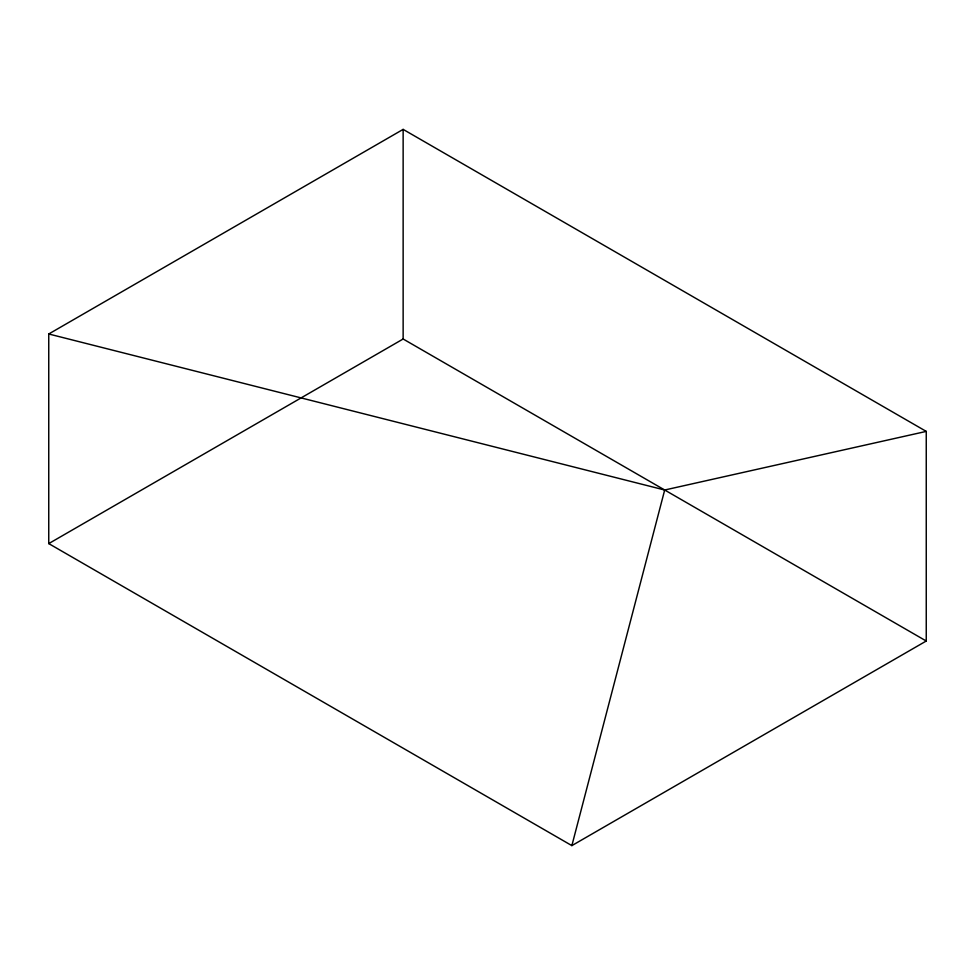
<?xml version="1.0" encoding="UTF-8"?>
<svg xmlns="http://www.w3.org/2000/svg" width="975" height="975" viewBox="0 0 975 975"><rect width="100%" height="100%" fill="white"/><g stroke="black" fill="none" stroke-linecap="round" stroke-linejoin="round"><path stroke-width="1.46" d="M571.862 845.618L664.694 490.011L926.25 431.401L926.25 641.014L571.862 845.618L48.75 543.599L48.75 333.986L403.138 129.382L926.25 431.401M48.75 543.599L403.138 338.995L926.25 641.014M48.75 333.986L664.694 490.011M403.138 129.382L403.138 338.995"/></g></svg>
